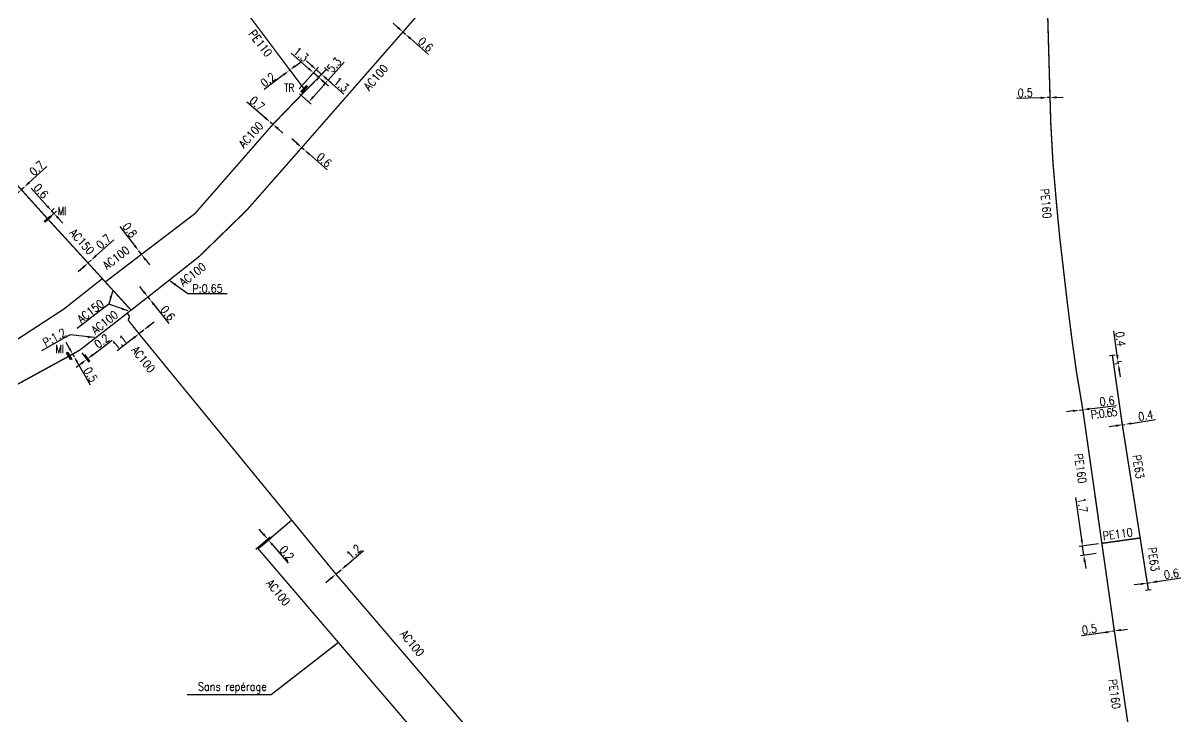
# Model space of a CAD drawing. Header units: millimetres. Extents: x 107995 to 109002, y 120994 to 122000.
# Drawn here: x 108747 to 108957.4, y 121186.2 to 121312.1 of the extents above; entities that cross this region are included whole.
import ezdxf
from ezdxf.enums import TextEntityAlignment as Align

# ---------------------------------------------------------------- set-up
doc = ezdxf.new("R2010")
doc.units = ezdxf.units.MM
doc.header["$PDMODE"] = 34
doc.linetypes.add('L_25_AP', pattern=[2000, 1000, 1000])
doc.linetypes.add('L_25_PE', pattern=[2000, 1000, 1000])
doc.layers.get('0').update_dxf_attribs({"linetype": 'CONTINUOUS'})
doc.layers.get('DEFPOINTS').update_dxf_attribs({"linetype": 'CONTINUOUS'})
doc.layers.add('L_150', color=1, linetype='CONTINUOUS')
doc.layers.add('L_340', color=7, linetype='CONTINUOUS')
doc.styles.add('G_ROMANS', font='ROMANS.SHX', dxfattribs={"width": 0.75})
doc.styles.get("Standard").update_dxf_attribs({"font": 'romans.shx', "width": 0.85})
doc.dimstyles.get("Standard").update_dxf_attribs({"dimtxt": 1.5, "dimasz": 1.2, "dimexe": 0.625, "dimexo": 0.625, "dimgap": 0.25, "dimtad": 1, "dimdec": 1, "dimzin": 0, "dimdsep": 46, "dimtxsty": 'Standard', "dimcen": -0.5, "dimadec": 0, "dimazin": 0, "dimtfac": 1, "dimtdec": 1, "dimtmove": 0, "dimatfit": 3, "dimfxl": 0, "dimtolj": 1, "dimtzin": 0, "dimarcsym": 0})

# ---------------------------------------------------------------- blocks, each defined once
blk = doc.blocks.new('*D559')
at = {"layer": 'DEFPOINTS', "color": 0, "linetype": 'Continuous', "transparency": 16777216}
for p in [(108756.03, 121252.06), (108756.28, 121251.62), (108756.28, 121251.62)]:
    blk.add_point(p, dxfattribs=at)
at = {"layer": 'L_150', "color": 0, "linetype": 'Continuous', "lineweight": -2, "transparency": 16777216}
for p, q in [((108755.44, 121253.1), (108754.85, 121254.15)), ((108756.03, 121252.06), (108756.28, 121251.62)), ((108756.87, 121250.58), (108759.2, 121246.46))]:
    blk.add_line(p, q, dxfattribs=at)
at = {"layer": 'L_150', "color": 0, "linetype": 'Continuous', "transparency": 16777216}
for points in [[(108755.61, 121253.2), (108755.27, 121253), (108756.03, 121252.06)], [(108757.04, 121250.68), (108756.69, 121250.48), (108756.28, 121251.62)]]:
    blk.add_solid(points, dxfattribs=at)
at = {"layer": 'L_150', "color": 0, "linetype": 'Continuous', "transparency": 16777216, "insert": (108759.29, 121248.33), "char_height": 1.5, "attachment_point": 5, "rotation": 299.5288}
blk.add_mtext('\\A1;0.5', dxfattribs=at)
blk = doc.blocks.new('*D560')
at = {"layer": 'DEFPOINTS', "color": 0, "linetype": 'Continuous', "transparency": 16777216}
for p in [(108757.31, 121252.78), (108757.79, 121252.48), (108758.75, 121251.22)]:
    blk.add_point(p, dxfattribs=at)
at = {"layer": 'L_150', "color": 0, "linetype": 'Continuous', "lineweight": -2, "transparency": 16777216}
for p, q in [((108759.71, 121251.95), (108763.18, 121254.6)), ((108757.69, 121252.29), (108758.97, 121250.6)), ((108758.17, 121251.98), (108759.13, 121250.72)), ((108757.64, 121250.37), (108756.68, 121249.65)), ((108758.59, 121251.1), (108758.75, 121251.22))]:
    blk.add_line(p, q, dxfattribs=at)
at = {"layer": 'L_150', "color": 0, "linetype": 'Continuous', "transparency": 16777216}
for points in [[(108759.58, 121252.11), (108759.83, 121251.79), (108758.75, 121251.22)], [(108757.51, 121250.53), (108757.76, 121250.22), (108758.59, 121251.1)]]:
    blk.add_solid(points, dxfattribs=at)
at = {"layer": 'L_150', "color": 0, "linetype": 'Continuous', "transparency": 16777216, "insert": (108761.32, 121254.43), "char_height": 1.5, "attachment_point": 5, "rotation": 37.2618}
blk.add_mtext('\\A1;0.2', dxfattribs=at)
blk = doc.blocks.new('*D562')
at = {"layer": 'DEFPOINTS', "color": 0, "linetype": 'Continuous', "transparency": 16777216}
for p in [(108758.82, 121268.61), (108759.36, 121269.09), (108759.36, 121269.09)]:
    blk.add_point(p, dxfattribs=at)
at = {"layer": 'L_150', "color": 0, "linetype": 'Continuous', "lineweight": -2, "transparency": 16777216}
for p, q in [((108760.25, 121269.89), (108763.5, 121272.81)), ((108758.82, 121268.61), (108759.36, 121269.09)), ((108757.93, 121267.81), (108757.03, 121267.01))]:
    blk.add_line(p, q, dxfattribs=at)
at = {"layer": 'L_150', "color": 0, "linetype": 'Continuous', "transparency": 16777216}
for points in [[(108757.79, 121267.96), (108758.06, 121267.66), (108758.82, 121268.61)], [(108760.11, 121270.04), (108760.38, 121269.74), (108759.36, 121269.09)]]:
    blk.add_solid(points, dxfattribs=at)
at = {"layer": 'L_150', "color": 0, "linetype": 'Continuous', "transparency": 16777216, "insert": (108761.65, 121272.5), "char_height": 1.5, "attachment_point": 5, "rotation": 41.9188}
blk.add_mtext('\\A1;0.7', dxfattribs=at)
blk = doc.blocks.new('*D565')
at = {"layer": 'DEFPOINTS', "color": 0, "linetype": 'Continuous', "transparency": 16777216}
for p in [(108768.04, 121270.8), (108768.04, 121270.8), (108768.52, 121270.16)]:
    blk.add_point(p, dxfattribs=at)
at = {"layer": 'L_150', "color": 0, "linetype": 'Continuous', "lineweight": -2, "transparency": 16777216}
for p, q in [((108767.31, 121271.75), (108764.66, 121275.23)), ((108768.52, 121270.16), (108768.04, 121270.8)), ((108769.25, 121269.21), (108769.98, 121268.25))]:
    blk.add_line(p, q, dxfattribs=at)
at = {"layer": 'L_150', "color": 0, "linetype": 'Continuous', "transparency": 16777216}
for points in [[(108767.47, 121271.87), (108767.15, 121271.63), (108768.04, 121270.8)], [(108769.41, 121269.33), (108769.09, 121269.08), (108768.52, 121270.16)]]:
    blk.add_solid(points, dxfattribs=at)
at = {"layer": 'L_150', "color": 0, "linetype": 'Continuous', "transparency": 16777216, "insert": (108766.42, 121274.57), "char_height": 1.5, "attachment_point": 5, "rotation": 307.2941}
blk.add_mtext('\\A1;0.8', dxfattribs=at)
blk = doc.blocks.new('*D566')
at = {"layer": 'DEFPOINTS', "color": 0, "linetype": 'Continuous', "transparency": 16777216}
for p in [(108791.91, 121294.19), (108791.91, 121294.19), (108792.41, 121293.77)]:
    blk.add_point(p, dxfattribs=at)
at = {"layer": 'L_150', "color": 0, "linetype": 'Continuous', "lineweight": -2, "transparency": 16777216}
for p, q in [((108791, 121294.97), (108787.69, 121297.82)), ((108792.41, 121293.77), (108791.91, 121294.19)), ((108793.32, 121292.99), (108794.23, 121292.2))]:
    blk.add_line(p, q, dxfattribs=at)
at = {"layer": 'L_150', "color": 0, "linetype": 'Continuous', "transparency": 16777216}
for points in [[(108791.13, 121295.13), (108790.87, 121294.82), (108791.91, 121294.19)], [(108793.45, 121293.14), (108793.19, 121292.83), (108792.41, 121293.77)]]:
    blk.add_solid(points, dxfattribs=at)
at = {"layer": 'L_150', "color": 0, "linetype": 'Continuous', "transparency": 16777216, "insert": (108789.54, 121297.55), "char_height": 1.5, "attachment_point": 5, "rotation": 319.3303}
blk.add_mtext('\\A1;0.7', dxfattribs=at)
blk = doc.blocks.new('L_340_19')
at = {"linetype": 'Continuous'}
blk.add_hatch(color=0, dxfattribs=at).paths.add_polyline_path([(0.125, 0.75), (-0.125, 0.75), (-0.125, -0.75), (0.125, -0.75)])
at = {"color": 0, "linetype": 'Continuous'}
blk.add_lwpolyline([(-0.125, 0.75), (0.125, 0.75), (0.125, -0.75), (-0.125, -0.75)], close=True, dxfattribs=at)
at = {"color": 0, "linetype": 'Continuous', "width": 0.75}
for tag, height, flags, p in [('TR', 1.5, 8, (0, 3)), ('DEF_LEG', 1.2, 3, (0, -5)), ('DEF_COUP', 1.2, 3, (0, -7.5)), ('DEF_TYPE', 1.2, 3, (0, -10))]:
    blk.add_attdef(tag, text='', height=height, dxfattribs=dict(at, flags=flags)).set_placement(p, align=Align.MIDDLE)
blk = doc.blocks.new('*D567')
at = {"layer": 'DEFPOINTS', "color": 0, "linetype": 'Continuous', "transparency": 16777216}
for p in [(108800.75, 121302.28), (108801.26, 121302.85), (108796.77, 121299.75)]:
    blk.add_point(p, dxfattribs=at)
at = {"layer": 'L_340', "color": 0, "linetype": 'Continuous', "lineweight": -2, "transparency": 16777216}
for p, q in [((108798.88, 121303.94), (108795.74, 121306.72)), ((108797.18, 121300.22), (108800.19, 121303.61)), ((108800.75, 121302.28), (108799.77, 121303.14)), ((108800.84, 121302.38), (108800.33, 121301.81)), ((108801.64, 121301.48), (108802.54, 121300.68))]:
    blk.add_line(p, q, dxfattribs=at)
at = {"layer": 'L_340', "color": 0, "linetype": 'Continuous', "transparency": 16777216}
for points in [[(108799.01, 121304.08), (108798.74, 121303.79), (108799.77, 121303.14)], [(108801.78, 121301.63), (108801.51, 121301.33), (108800.75, 121302.28)]]:
    blk.add_solid(points, dxfattribs=at)
at = {"layer": 'L_340', "color": 0, "linetype": 'Continuous', "transparency": 16777216, "insert": (108797.52, 121306.47), "char_height": 1.5, "attachment_point": 5, "rotation": 318.4218}
blk.add_mtext('\\A1;1.3', dxfattribs=at)
blk = doc.blocks.new('L_340_07')
at = {"color": 0, "linetype": 'Continuous', "const_width": 0.25, "flags": 128}
blk.add_lwpolyline([(0, 0), (1.25, 0)], dxfattribs=at)
at = {"color": 0, "linetype": 'Continuous', "flags": 128}
blk.add_lwpolyline([(1.25, -0.5), (1.25, 0.5)], dxfattribs=at)
at = {"color": 0, "linetype": 'Continuous', "style": 'G_ROMANS', "width": 0.75, "flags": 3}
for tag, p in [('DEF_LEG', (0.72, -3.47)), ('DEF_COUP', (0.72, -5.97)), ('DEF_TYPE', (0.72, -8.47))]:
    blk.add_attdef(tag, text='', height=1.2, dxfattribs=at).set_placement(p, align=Align.MIDDLE)
blk = doc.blocks.new('*D568')
at = {"layer": 'DEFPOINTS', "color": 0, "linetype": 'Continuous', "transparency": 16777216}
for p in [(108797.66, 121289.55), (108798.08, 121289.18), (108798.08, 121289.18)]:
    blk.add_point(p, dxfattribs=at)
at = {"layer": 'L_150', "color": 0, "linetype": 'Continuous', "lineweight": -2, "transparency": 16777216}
for p, q in [((108796.76, 121290.34), (108795.86, 121291.13)), ((108797.66, 121289.55), (108798.08, 121289.18)), ((108798.98, 121288.39), (108802.26, 121285.5))]:
    blk.add_line(p, q, dxfattribs=at)
at = {"layer": 'L_150', "color": 0, "linetype": 'Continuous', "transparency": 16777216}
for points in [[(108796.89, 121290.49), (108796.63, 121290.19), (108797.66, 121289.55)], [(108799.11, 121288.54), (108798.85, 121288.24), (108798.08, 121289.18)]]:
    blk.add_solid(points, dxfattribs=at)
at = {"layer": 'L_150', "color": 0, "linetype": 'Continuous', "transparency": 16777216, "insert": (108801.73, 121287.3), "char_height": 1.5, "attachment_point": 5, "rotation": 318.6814}
blk.add_mtext('\\A1;0.6', dxfattribs=at)
blk = doc.blocks.new('*D572')
at = {"layer": 'DEFPOINTS', "color": 0, "linetype": 'Continuous', "transparency": 16777216}
for p in [(108816.04, 121310.55), (108816.49, 121310.15), (108816.49, 121310.15)]:
    blk.add_point(p, dxfattribs=at)
at = {"layer": 'L_150', "color": 0, "linetype": 'Continuous', "lineweight": -2, "transparency": 16777216}
for p, q in [((108815.14, 121311.34), (108814.24, 121312.13)), ((108816.04, 121310.55), (108816.49, 121310.15)), ((108817.4, 121309.36), (108820.69, 121306.48))]:
    blk.add_line(p, q, dxfattribs=at)
at = {"layer": 'L_150', "color": 0, "linetype": 'Continuous', "transparency": 16777216}
for points in [[(108815.27, 121311.49), (108815.01, 121311.19), (108816.04, 121310.55)], [(108817.53, 121309.51), (108817.26, 121309.21), (108816.49, 121310.15)]]:
    blk.add_solid(points, dxfattribs=at)
at = {"layer": 'L_150', "color": 0, "linetype": 'Continuous', "transparency": 16777216, "insert": (108820.15, 121308.28), "char_height": 1.5, "attachment_point": 5, "rotation": 318.7945}
blk.add_mtext('\\A1;0.6', dxfattribs=at)
blk = doc.blocks.new('*D538')
at = {"layer": 'DEFPOINTS', "color": 0, "linetype": 'Continuous', "transparency": 16777216}
for p in [(108769.71, 121262.43), (108770.05, 121262), (108770.05, 121262)]:
    blk.add_point(p, dxfattribs=at)
at = {"layer": 'L_150', "color": 0, "linetype": 'Continuous', "lineweight": -2, "transparency": 16777216}
for p, q in [((108768.96, 121263.37), (108768.22, 121264.32)), ((108769.71, 121262.43), (108770.05, 121262)), ((108770.79, 121261.06), (108773.5, 121257.63))]:
    blk.add_line(p, q, dxfattribs=at)
at = {"layer": 'L_150', "color": 0, "linetype": 'Continuous', "transparency": 16777216}
for points in [[(108769.12, 121263.5), (108768.81, 121263.25), (108769.71, 121262.43)], [(108770.95, 121261.18), (108770.63, 121260.93), (108770.05, 121262)]]:
    blk.add_solid(points, dxfattribs=at)
at = {"layer": 'L_150', "color": 0, "linetype": 'Continuous', "transparency": 16777216, "insert": (108773.3, 121259.49), "char_height": 1.5, "attachment_point": 5, "rotation": 308.2748}
blk.add_mtext('\\A1;0.6', dxfattribs=at)
blk = doc.blocks.new('*D542')
at = {"layer": 'DEFPOINTS', "color": 0, "linetype": 'Continuous', "transparency": 16777216}
for p in [(108768.08, 121255.75), (108768.94, 121256.43), (108768.94, 121256.43)]:
    blk.add_point(p, dxfattribs=at)
at = {"layer": 'L_150', "color": 0, "linetype": 'Continuous', "lineweight": -2, "transparency": 16777216}
for p, q in [((108769.89, 121257.17), (108770.83, 121257.91)), ((108768.94, 121256.43), (108768.08, 121255.75)), ((108767.13, 121255.01), (108764.12, 121252.65))]:
    blk.add_line(p, q, dxfattribs=at)
at = {"layer": 'L_150', "color": 0, "linetype": 'Continuous', "transparency": 16777216}
for points in [[(108767.01, 121255.17), (108767.26, 121254.85), (108768.08, 121255.75)], [(108769.76, 121257.33), (108770.01, 121257.01), (108768.94, 121256.43)]]:
    blk.add_solid(points, dxfattribs=at)
at = {"layer": 'L_150', "color": 0, "linetype": 'Continuous', "transparency": 16777216, "insert": (108764.54, 121254.24), "char_height": 1.5, "attachment_point": 5, "rotation": 38.1203}
blk.add_mtext('\\A1;1.1', dxfattribs=at)
blk = doc.blocks.new('L_340_16')
at = {"linetype": 'Continuous'}
blk.add_hatch(color=0, dxfattribs=at).paths.add_polyline_path([(0.125, 0.75), (-0.125, 0.75), (-0.125, -0.75), (0.125, -0.75)])
at = {"color": 0, "linetype": 'Continuous'}
blk.add_lwpolyline([(-0.125, 0.75), (0.125, 0.75), (0.125, -0.75), (-0.125, -0.75)], close=True, dxfattribs=at)
at = {"color": 0, "linetype": 'Continuous', "width": 0.75}
for tag, height, flags, p in [('MI', 1.5, 8, (0, 3)), ('DEF_LEG', 1.2, 3, (0, -5)), ('DEF_COUP', 1.2, 3, (0, -7.5)), ('DEF_TYPE', 1.2, 3, (0, -10))]:
    blk.add_attdef(tag, text='', height=height, dxfattribs=dict(at, flags=flags)).set_placement(p, align=Align.MIDDLE)
blk = doc.blocks.new('*D585')
at = {"layer": 'DEFPOINTS', "color": 0, "linetype": 'Continuous', "transparency": 16777216}
for p in [(108803.87, 121212.11), (108804.79, 121212.89), (108804.79, 121212.89)]:
    blk.add_point(p, dxfattribs=at)
at = {"layer": 'L_150', "color": 0, "linetype": 'Continuous', "lineweight": -2, "transparency": 16777216}
for p, q in [((108805.7, 121213.67), (108808.89, 121216.39)), ((108802.96, 121211.33), (108802.05, 121210.55)), ((108803.87, 121212.11), (108804.79, 121212.89))]:
    blk.add_line(p, q, dxfattribs=at)
at = {"layer": 'L_150', "color": 0, "linetype": 'Continuous', "transparency": 16777216}
for points in [[(108805.57, 121213.82), (108805.83, 121213.52), (108804.79, 121212.89)], [(108802.83, 121211.48), (108803.09, 121211.18), (108803.87, 121212.11)]]:
    blk.add_solid(points, dxfattribs=at)
at = {"layer": 'L_150', "color": 0, "linetype": 'Continuous', "transparency": 16777216, "insert": (108807.1, 121216.18), "char_height": 1.5, "attachment_point": 5, "rotation": 40.4549}
blk.add_mtext('\\A1;1.2', dxfattribs=at)
blk = doc.blocks.new('*D586')
at = {"layer": 'DEFPOINTS', "color": 0, "linetype": 'Continuous', "transparency": 16777216}
for p in [(108791.47, 121218.47), (108788.84, 121216.23), (108789.73, 121216.73)]:
    blk.add_point(p, dxfattribs=at)
at = {"layer": 'L_150', "color": 0, "linetype": 'Continuous', "lineweight": -2, "transparency": 16777216}
for p, q in [((108790.69, 121219.38), (108789.91, 121220.29)), ((108789.32, 121216.64), (108791.94, 121218.87)), ((108790.21, 121217.13), (108792.07, 121218.72)), ((108791.47, 121218.47), (108791.6, 121218.32)), ((108792.38, 121217.4), (108795.21, 121214.08))]:
    blk.add_line(p, q, dxfattribs=at)
at = {"layer": 'L_150', "color": 0, "linetype": 'Continuous', "transparency": 16777216}
for points in [[(108790.84, 121219.51), (108790.54, 121219.25), (108791.47, 121218.47)], [(108792.53, 121217.53), (108792.22, 121217.27), (108791.6, 121218.32)]]:
    blk.add_solid(points, dxfattribs=at)
at = {"layer": 'L_150', "color": 0, "linetype": 'Continuous', "transparency": 16777216, "insert": (108794.94, 121215.93), "char_height": 1.5, "attachment_point": 5, "rotation": 310.4581}
blk.add_mtext('\\A1;0.2', dxfattribs=at)
blk = doc.blocks.new('*D598')
at = {"layer": 'DEFPOINTS', "color": 0, "linetype": 'Continuous', "transparency": 16777216}
for p in [(108933.12, 121298.62), (108933.12, 121298.62), (108933.62, 121298.64)]:
    blk.add_point(p, dxfattribs=at)
at = {"layer": 'L_150', "color": 0, "linetype": 'Continuous', "lineweight": -2, "transparency": 16777216}
for p, q in [((108931.92, 121298.59), (108927.55, 121298.46)), ((108933.62, 121298.64), (108933.12, 121298.62)), ((108934.82, 121298.67), (108936.02, 121298.71))]:
    blk.add_line(p, q, dxfattribs=at)
at = {"layer": 'L_150', "color": 0, "linetype": 'Continuous', "transparency": 16777216}
for points in [[(108931.92, 121298.79), (108931.93, 121298.39), (108933.12, 121298.62)], [(108934.81, 121298.87), (108934.83, 121298.47), (108933.62, 121298.64)]]:
    blk.add_solid(points, dxfattribs=at)
at = {"layer": 'L_150', "color": 0, "linetype": 'Continuous', "transparency": 16777216, "insert": (108929.11, 121299.5), "char_height": 1.5, "attachment_point": 5, "rotation": 1.7002}
blk.add_mtext('\\A1;0.5', dxfattribs=at)
blk = doc.blocks.new('*D599')
at = {"layer": 'DEFPOINTS', "color": 0, "linetype": 'Continuous', "transparency": 16777216}
for p in [(108938.98, 121241.9), (108938.98, 121241.9), (108939.58, 121241.97)]:
    blk.add_point(p, dxfattribs=at)
at = {"layer": 'L_150', "color": 0, "linetype": 'Continuous', "lineweight": -2, "transparency": 16777216}
for p, q in [((108937.79, 121241.75), (108936.6, 121241.6)), ((108938.98, 121241.9), (108939.58, 121241.97)), ((108940.77, 121242.12), (108945.68, 121242.75))]:
    blk.add_line(p, q, dxfattribs=at)
at = {"layer": 'L_150', "color": 0, "linetype": 'Continuous', "transparency": 16777216}
for points in [[(108937.76, 121241.95), (108937.82, 121241.55), (108938.98, 121241.9)], [(108940.74, 121242.32), (108940.79, 121241.93), (108939.58, 121241.97)]]:
    blk.add_solid(points, dxfattribs=at)
at = {"layer": 'L_150', "color": 0, "linetype": 'Continuous', "transparency": 16777216, "insert": (108943.98, 121243.54), "char_height": 1.5, "attachment_point": 5, "rotation": 7.2199}
blk.add_mtext('\\A1;0.6', dxfattribs=at)
blk = doc.blocks.new('*D600')
at = {"layer": 'DEFPOINTS', "color": 0, "linetype": 'Continuous', "transparency": 16777216}
for p in [(108943.04, 121217.71), (108939.77, 121215.53), (108942.65, 121215.94)]:
    blk.add_point(p, dxfattribs=at)
at = {"layer": 'L_150', "color": 0, "linetype": 'Continuous', "lineweight": -2, "transparency": 16777216}
for p, q in [((108939.37, 121218.41), (108938.31, 121226)), ((108942.42, 121217.62), (108938.92, 121217.13)), ((108942.03, 121215.85), (108939.15, 121215.45)), ((108939.77, 121215.53), (108939.54, 121217.22)), ((108939.94, 121214.35), (108940.1, 121213.16))]:
    blk.add_line(p, q, dxfattribs=at)
at = {"layer": 'L_150', "color": 0, "linetype": 'Continuous', "transparency": 16777216}
for points in [[(108939.57, 121218.43), (108939.17, 121218.38), (108939.54, 121217.22)], [(108940.14, 121214.37), (108939.74, 121214.32), (108939.77, 121215.53)]]:
    blk.add_solid(points, dxfattribs=at)
at = {"layer": 'L_150', "color": 0, "linetype": 'Continuous', "transparency": 16777216, "insert": (108939.51, 121224.66), "char_height": 1.5, "attachment_point": 5, "rotation": 277.942}
blk.add_mtext('\\A1;1.7', dxfattribs=at)
blk = doc.blocks.new('*D601')
at = {"layer": 'DEFPOINTS', "color": 0, "linetype": 'Continuous', "transparency": 16777216}
for p in [(108951.29, 121210.5), (108951.88, 121210.59), (108951.88, 121210.59)]:
    blk.add_point(p, dxfattribs=at)
at = {"layer": 'L_340', "color": 0, "linetype": 'Continuous', "lineweight": -2, "transparency": 16777216}
for p, q in [((108953.07, 121210.77), (108957.39, 121211.42)), ((108950.1, 121210.32), (108948.91, 121210.15)), ((108951.29, 121210.5), (108951.88, 121210.59))]:
    blk.add_line(p, q, dxfattribs=at)
at = {"layer": 'L_340', "color": 0, "linetype": 'Continuous', "transparency": 16777216}
for points in [[(108950.07, 121210.52), (108950.13, 121210.13), (108951.29, 121210.5)], [(108953.04, 121210.97), (108953.1, 121210.57), (108951.88, 121210.59)]]:
    blk.add_solid(points, dxfattribs=at)
at = {"layer": 'L_340', "color": 0, "linetype": 'Continuous', "transparency": 16777216, "insert": (108955.67, 121212.17), "char_height": 1.5, "attachment_point": 5, "rotation": 8.5145}
blk.add_mtext('\\A1;0.6', dxfattribs=at)
blk = doc.blocks.new('*D602')
at = {"layer": 'DEFPOINTS', "color": 0, "linetype": 'Continuous', "transparency": 16777216}
for p in [(108946.76, 121239.22), (108947.2, 121239.29), (108947.2, 121239.29)]:
    blk.add_point(p, dxfattribs=at)
at = {"layer": 'L_150', "color": 0, "linetype": 'Continuous', "lineweight": -2, "transparency": 16777216}
for p, q in [((108945.57, 121239.03), (108944.39, 121238.84)), ((108946.76, 121239.22), (108947.2, 121239.29)), ((108948.39, 121239.47), (108952.77, 121240.16))]:
    blk.add_line(p, q, dxfattribs=at)
at = {"layer": 'L_150', "color": 0, "linetype": 'Continuous', "transparency": 16777216}
for points in [[(108945.54, 121239.23), (108945.6, 121238.83), (108946.76, 121239.22)], [(108948.36, 121239.67), (108948.42, 121239.28), (108947.2, 121239.29)]]:
    blk.add_solid(points, dxfattribs=at)
at = {"layer": 'L_150', "color": 0, "linetype": 'Continuous', "transparency": 16777216, "insert": (108951.01, 121240.9), "char_height": 1.5, "attachment_point": 5, "rotation": 8.9409}
blk.add_mtext('\\A1;0.4', dxfattribs=at)
blk = doc.blocks.new('*D603')
at = {"layer": 'DEFPOINTS', "color": 0, "linetype": 'Continuous', "transparency": 16777216}
for p in [(108945.13, 121250.57), (108946.04, 121250.29), (108946.47, 121250.35)]:
    blk.add_point(p, dxfattribs=at)
at = {"layer": 'L_340', "color": 0, "linetype": 'Continuous', "lineweight": -2, "transparency": 16777216}
for p, q in [((108945.82, 121251.88), (108945.23, 121256.27)), ((108945.85, 121250.27), (108945.42, 121250.21)), ((108945.75, 121250.66), (108946.6, 121250.77)), ((108946.04, 121250.29), (108945.98, 121250.69)), ((108946.2, 121249.1), (108946.36, 121247.91))]:
    blk.add_line(p, q, dxfattribs=at)
at = {"layer": 'L_340', "color": 0, "linetype": 'Continuous', "transparency": 16777216}
for points in [[(108946.02, 121251.9), (108945.63, 121251.85), (108945.98, 121250.69)], [(108946.4, 121249.13), (108946, 121249.07), (108946.04, 121250.29)]]:
    blk.add_solid(points, dxfattribs=at)
at = {"layer": 'L_340', "color": 0, "linetype": 'Continuous', "transparency": 16777216, "insert": (108946.44, 121254.8), "char_height": 1.5, "attachment_point": 5, "rotation": 277.7005}
blk.add_mtext('\\A1;0.4', dxfattribs=at)
blk = doc.blocks.new('*D604')
at = {"layer": 'DEFPOINTS', "color": 0, "linetype": 'Continuous', "transparency": 16777216}
for p in [(108944.87, 121201.72), (108944.87, 121201.72), (108945.31, 121201.79)]:
    blk.add_point(p, dxfattribs=at)
at = {"layer": 'L_150', "color": 0, "linetype": 'Continuous', "lineweight": -2, "transparency": 16777216}
for p, q in [((108943.68, 121201.54), (108939.36, 121200.89)), ((108945.31, 121201.79), (108944.87, 121201.72)), ((108946.5, 121201.96), (108947.69, 121202.14))]:
    blk.add_line(p, q, dxfattribs=at)
at = {"layer": 'L_150', "color": 0, "linetype": 'Continuous', "transparency": 16777216}
for points in [[(108943.65, 121201.74), (108943.71, 121201.34), (108944.87, 121201.72)], [(108946.47, 121202.16), (108946.53, 121201.77), (108945.31, 121201.79)]]:
    blk.add_solid(points, dxfattribs=at)
at = {"layer": 'L_150', "color": 0, "linetype": 'Continuous', "transparency": 16777216, "insert": (108940.78, 121202.12), "char_height": 1.5, "attachment_point": 5, "rotation": 8.5264}
blk.add_mtext('\\A1;0.5', dxfattribs=at)
blk = doc.blocks.new('*D629')
at = {"layer": 'DEFPOINTS', "color": 0, "linetype": 'Continuous', "transparency": 16777216}
for p in [(108795.29, 121303.49), (108795.49, 121303.64), (108795.49, 121303.64)]:
    blk.add_point(p, dxfattribs=at)
at = {"layer": 'L_150', "color": 0, "linetype": 'Continuous', "lineweight": -2, "transparency": 16777216}
for p, q in [((108796.45, 121304.36), (108797.4, 121305.09)), ((108794.33, 121302.76), (108790.85, 121300.12)), ((108795.49, 121303.64), (108795.29, 121303.49))]:
    blk.add_line(p, q, dxfattribs=at)
at = {"layer": 'L_150', "color": 0, "linetype": 'Continuous', "transparency": 16777216}
for points in [[(108796.32, 121304.52), (108796.57, 121304.2), (108795.49, 121303.64)], [(108794.21, 121302.92), (108794.46, 121302.6), (108795.29, 121303.49)]]:
    blk.add_solid(points, dxfattribs=at)
at = {"layer": 'L_150', "color": 0, "linetype": 'Continuous', "transparency": 16777216, "insert": (108791.51, 121301.87), "char_height": 1.5, "attachment_point": 5, "rotation": 37.1822}
blk.add_mtext('\\A1;0.2', dxfattribs=at)
blk = doc.blocks.new('*D651')
at = {"layer": 'DEFPOINTS', "color": 0, "linetype": 'Continuous', "transparency": 16777216}
for p in [(108751.51, 121276.59), (108751.64, 121277.52), (108752.22, 121278.05)]:
    blk.add_point(p, dxfattribs=at)
at = {"layer": 'L_340', "color": 0, "linetype": 'Continuous', "lineweight": -2, "transparency": 16777216}
for p, q in [((108751.42, 121278.93), (108748.47, 121282.17)), ((108751.98, 121277.01), (108753.09, 121278.02)), ((108752.1, 121277.94), (108752.68, 121278.47)), ((108752.63, 121277.6), (108752.22, 121278.05)), ((108753.43, 121276.71), (108754.24, 121275.83))]:
    blk.add_line(p, q, dxfattribs=at)
at = {"layer": 'L_340', "color": 0, "linetype": 'Continuous', "transparency": 16777216}
for points in [[(108751.56, 121279.07), (108751.27, 121278.8), (108752.22, 121278.05)], [(108753.58, 121276.85), (108753.28, 121276.58), (108752.63, 121277.6)]]:
    blk.add_solid(points, dxfattribs=at)
at = {"layer": 'L_340', "color": 0, "linetype": 'Continuous', "transparency": 16777216, "insert": (108750.28, 121281.67), "char_height": 1.5, "attachment_point": 5, "rotation": 312.2658}
blk.add_mtext('\\A1;0.6', dxfattribs=at)
blk = doc.blocks.new('*D677')
at = {"layer": 'DEFPOINTS', "color": 0, "linetype": 'Continuous', "transparency": 16777216}
for p in [(108746.69, 121281.92), (108747.21, 121282.39), (108747.21, 121282.39)]:
    blk.add_point(p, dxfattribs=at)
at = {"layer": 'L_150', "color": 0, "linetype": 'Continuous', "lineweight": -2, "transparency": 16777216}
for p, q in [((108748.11, 121283.19), (108751.36, 121286.11)), ((108745.8, 121281.12), (108744.91, 121280.32)), ((108746.69, 121281.92), (108747.21, 121282.39))]:
    blk.add_line(p, q, dxfattribs=at)
at = {"layer": 'L_150', "color": 0, "linetype": 'Continuous', "transparency": 16777216}
for points in [[(108747.97, 121283.34), (108748.24, 121283.04), (108747.21, 121282.39)], [(108745.67, 121281.27), (108745.93, 121280.97), (108746.69, 121281.92)]]:
    blk.add_solid(points, dxfattribs=at)
at = {"layer": 'L_150', "color": 0, "linetype": 'Continuous', "transparency": 16777216, "insert": (108749.52, 121285.79), "char_height": 1.5, "attachment_point": 5, "rotation": 41.8621}
blk.add_mtext('\\A1;0.7', dxfattribs=at)
blk = doc.blocks.new('*D928')
at = {"layer": 'DEFPOINTS', "color": 0, "linetype": 'Continuous', "transparency": 16777216}
for p in [(108801.26, 121302.85), (108796.77, 121299.75), (108798.92, 121297.84)]:
    blk.add_point(p, dxfattribs=at)
at = {"layer": 'L_340', "color": 0, "linetype": 'Continuous', "lineweight": -2, "transparency": 16777216}
for p, q in [((108802.44, 121301.8), (108805.34, 121305.07)), ((108801.72, 121302.44), (108802.91, 121301.39)), ((108799.72, 121298.73), (108801.64, 121300.9)), ((108797.23, 121299.33), (108799.39, 121297.42))]:
    blk.add_line(p, q, dxfattribs=at)
at = {"layer": 'L_340', "color": 0, "linetype": 'Continuous', "transparency": 16777216}
for points in [[(108801.49, 121301.04), (108801.79, 121300.77), (108802.44, 121301.8)], [(108799.57, 121298.87), (108799.87, 121298.6), (108798.92, 121297.84)]]:
    blk.add_solid(points, dxfattribs=at)
at = {"layer": 'L_340', "color": 0, "linetype": 'Continuous', "transparency": 16777216, "insert": (108803.54, 121304.55), "char_height": 1.5, "attachment_point": 5, "rotation": 48.4218}
blk.add_mtext('\\A1;5.3', dxfattribs=at)
blk = doc.blocks.new('*D929')
at = {"layer": 'DEFPOINTS', "color": 0, "linetype": 'Continuous', "transparency": 16777216}
for p in [(108800.28, 121303.71), (108801.26, 121302.85), (108796.77, 121299.75)]:
    blk.add_point(p, dxfattribs=at)
at = {"layer": 'L_340', "color": 0, "linetype": 'Continuous', "lineweight": -2, "transparency": 16777216}
for p, q in [((108797.18, 121300.22), (108800.7, 121304.18)), ((108799.39, 121304.51), (108798.49, 121305.31)), ((108800.28, 121303.71), (108801.26, 121302.85)), ((108802.15, 121302.05), (108805.29, 121299.27))]:
    blk.add_line(p, q, dxfattribs=at)
at = {"layer": 'L_340', "color": 0, "linetype": 'Continuous', "transparency": 16777216}
for points in [[(108799.52, 121304.66), (108799.25, 121304.36), (108800.28, 121303.71)], [(108802.29, 121302.2), (108802.02, 121301.9), (108801.26, 121302.85)]]:
    blk.add_solid(points, dxfattribs=at)
at = {"layer": 'L_340', "color": 0, "linetype": 'Continuous', "transparency": 16777216, "insert": (108804.83, 121301.01), "char_height": 1.5, "attachment_point": 5, "rotation": 318.4218}
blk.add_mtext('\\A1;1.3', dxfattribs=at)

msp = doc.modelspace()

# ---------------------------------------------------------------- linework, layer by layer
at = {"layer": 'L_150', "linetype": 'L_25_PE', "const_width": 0.25, "flags": 128}
msp.add_lwpolyline([(108915.9, 121379.16), (108918.69, 121380.35, -0.417107), (108919.35, 121380.09), (108920.14, 121378.19), (108921.1, 121375.89), (108924.7, 121367.27), (108928.4, 121358.94), (108929.94, 121355.2), (108930.88, 121352.74), (108931.58, 121349.9), (108932.05, 121347.15), (108932.25, 121343.75), (108932.37, 121340.24), (108932.57, 121334.19), (108932.9, 121323.96), (108933.62, 121298.64), (108933.76, 121293.94), (108934.15, 121286.86), (108934.79, 121279.43), (108935.37, 121273.33), (108936.81, 121261), (108937.56, 121255.05), (108938.44, 121248.74), (108939.58, 121241.97), (108943.04, 121217.71), (108945.31, 121201.79), (108949.02, 121176.5), (108950.33, 121167.22), (108951.28, 121160.34), (108952.02, 121152.47), (108951.75, 121144.96), (108951.49, 121142.68), (108951.31, 121141.12), (108951.09, 121139.69), (108950.86, 121138.5), (108950.78, 121138.21), (108950.69, 121138.01), (108950.18, 121136.77), (108950.18, 121136.77), (108949.55, 121135.88), (108948.25, 121134.19), (108947.65, 121133.44), (108946.46, 121132.02), (108946.46, 121132.02), (108946.46, 121132.02), (108946.46, 121132.02), (108946.46, 121132.02), (108939.99, 121124.52), (108930.56, 121115.17)], format="xyb", dxfattribs=at)
at = {"layer": 'L_150', "linetype": 'L_25_AP', "const_width": 0.25, "flags": 128}
for points in [[(108914.79, 121378.68), (108900.89, 121372.72), (108890.47, 121367.12), (108870.23, 121356.26), (108868.48, 121355.32), (108849.98, 121345.44), (108838.76, 121336.63), (108837.01, 121334.61), (108817.55, 121312.28), (108816.04, 121310.55), (108814.54, 121308.84), (108797.66, 121289.55), (108787.66, 121278.19), (108779.01, 121269.78), (108769.71, 121262.43), (108766.64, 121260.04)], [(108801.26, 121302.85), (108798.51, 121300.07), (108792.41, 121293.77), (108778.25, 121277.57), (108768.52, 121270.16), (108761.96, 121265.16)], [(108751.51, 121276.59), (108754.71, 121273.1), (108758.82, 121268.61), (108761.42, 121265.76), (108761.96, 121265.16), (108766.64, 121260.04), (108765.94, 121259.5)], [(108735.25, 121247.89), (108735.73, 121248.14), (108738.75, 121250.07), (108738.75, 121250.07), (108741.87, 121252.07), (108754.43, 121260.24), (108761.42, 121265.76)], [(108644.27, 121196.61), (108645.32, 121197.38), (108648.63, 121200.12), (108650.14, 121201.2), (108664.44, 121209.2), (108684.89, 121220.36), (108690.7, 121224.42), (108694.11, 121226.83), (108696.63, 121228.36), (108706.01, 121233.31), (108709.84, 121226.82), (108713.43, 121228.79), (108756.03, 121252.06), (108757.31, 121252.78), (108765.06, 121258.8), (108765.94, 121259.5)], [(108795.83, 121221.92), (108789.73, 121216.73), (108826.36, 121173.97)]]:
    msp.add_lwpolyline(points, dxfattribs=at)
msp.add_lwpolyline([(108680.97, 121363.69), (108684.47, 121358.87, -0.229644), (108684.54, 121358.44), (108683.01, 121353.01, 0.257722), (108683.12, 121352.54), (108694.51, 121339.91), (108702.46, 121331.11), (108740.99, 121288.27), (108746.69, 121281.92), (108751.51, 121276.59)], format="xyb", dxfattribs=at)
at = {"layer": 'L_150', "linetype": 'L_25_PE', "const_width": 0.25, "flags": 128}
for points in [[(108798.33, 121299.89), (108795.49, 121303.64), (108783.22, 121319.98), (108773.43, 121333.02), (108759.48, 121351.47), (108758.16, 121353.19), (108764.12, 121357.61)], [(108951.29, 121210.5), (108950, 121218.68), (108946.76, 121239.22), (108945.13, 121250.57)], [(108943.04, 121217.71), (108950, 121218.68)]]:
    msp.add_lwpolyline(points, dxfattribs=at)
at = {"layer": 'L_150', "linetype": 'L_25_AP', "flags": 128}
msp.add_lwpolyline([(108930.56, 121115.17, 0.25, 0.25, 0), (108927.58, 121112.14, 0.25, 0.25, 0), (108923.76, 121108.46, 0.25, 0.25, 0), (108921.44, 121106.23, 0.25, 0.25, 0), (108911.72, 121103.23, 0.25, 0.25, 0), (108903.03, 121101.09, 0.25, 0.25, 0), (108902.19, 121100.88, 0.25, 0.25, 0), (108899.32, 121101.66, 0.25, 0.25, 0), (108899.32, 121101.66, 0.25, 0.25, 0), (108876.86, 121127.37, 0.25, 0.25, 0), (108870.59, 121134.16, 0.25, 0.25, 0), (108867.67, 121137.56, 0.25, 0.25, 0), (108853.79, 121153.79, 0.25, 0.25, 0), (108803.87, 121212.11, 0.25, 0.25, 0), (108795.83, 121221.92, 0.25, 0.25, 0), (108768.08, 121255.75, 0.25, 0.25, 0), (108766.14, 121258.21, 0.25, 0.25, 0), (108766.34, 121258.99, 0.25, 0.25, 0), (108765.94, 121259.5, 0, 0, 0)], format="xyseb", dxfattribs=at)

# ---------------------------------------------------------------- block references
at = {"layer": 'L_340'}
for p, rotation in [((108801.26, 121302.85), 45.94624340126747), ((108945.13, 121250.57), 98.17502462514842), ((108951.29, 121210.5), 278.9637882563414)]:
    msp.add_blockref('L_340_07', p, dxfattribs=dict(at, rotation=rotation))
ref = msp.add_blockref('L_340_19', (108798.09, 121300.21), dxfattribs=dict(at, rotation=315.9462434012675))
ref.add_attrib('TR', 'TR', dxfattribs={"layer": '0', "color": 0, "linetype": 'Continuous', "height": 1.5, "width": 0.75, "flags": 8}).set_placement((108795.38, 121300.4), align=Align.MIDDLE)
ref = msp.add_blockref('L_340_16', (108751.51, 121276.59), dxfattribs=dict(at, rotation=312.1201084879731))
ref.add_attrib('MI', 'MI', dxfattribs={"layer": '0', "color": 0, "linetype": 'Continuous', "height": 1.5, "width": 0.75, "flags": 8}).set_placement((108754.09, 121278.06), align=Align.MIDDLE)
ref = msp.add_blockref('L_340_16', (108755.41, 121251.72), dxfattribs=dict(at, rotation=28.99500622168686))
ref.add_attrib('MI', 'MI', dxfattribs={"layer": '0', "color": 0, "linetype": 'Continuous', "height": 1.5, "width": 0.75, "flags": 8}).set_placement((108753.69, 121253), align=Align.MIDDLE)

# ---------------------------------------------------------------- texts
at = {"layer": 'L_150', "linetype": 'Continuous', "width": 0.85}
for s, rotation, p in [('PE110', 307.1822, (108787.9, 121310.2)), ('AC100', 48.7701, (108809.9, 121299.77)), ('AC100', 48.0794, (108787.17, 121289.37)), ('PE160', 275.4131, (108931.87, 121282.05)), ('AC150', 311.9188, (108755.36, 121273.98)), ('AC100', 37.8547, (108762.25, 121267.3)), ('AC100', 37.8464, (108776.15, 121264.28)), ('AC100', 37.8547, (108760.16, 121255.57)), ('AC100', 308.1203, (108766.6, 121252.78)), ('PE160', 277.942, (108938.02, 121233.91)), ('PE63', 278.5713, (108948.61, 121233.67)), ('PE110', 7.942, (108943.32, 121218.27)), ('PE63', 278.5713, (108951.37, 121216.87)), ('AC100', 309.3392, (108791.09, 121210.39)), ('AC100', 309.3392, (108815.43, 121201.17)), ('PE160', 277.942, (108944.21, 121192.96))]:
    msp.add_text(s, height=1.5, rotation=rotation, dxfattribs=at).set_placement(p)
at = {"layer": 'L_150', "linetype": 'Continuous', "char_height": 1.5, "attachment_point": 9}
for s, insert in [('\\A1;P:0.65', (108783.28, 121263.22)), ('\\A1;Sans repérage', (108791.27, 121190.46))]:
    msp.add_mtext(s, dxfattribs=dict(at, insert=insert))
for s, insert, rotation in [('\\A1;AC150', (108761.87, 121260.89), 37.7658), ('\\A1;P:1.2', (108755.02, 121255.51), 29.1999), ('\\A1;{\\T0.85;P:0.65}', (108945.8, 121240.87), 7.2199)]:
    msp.add_mtext(s, dxfattribs=dict(at, insert=insert, rotation=rotation))

# ---------------------------------------------------------------- dimensions: what is measured, and where the dimension line sits
at = {"layer": 'L_150', "linetype": 'Continuous'}
for base, p1, p2, angle, picture, middle in [((108816.49, 121310.15), (108816.04, 121310.55), (108816.49, 121310.15), 138.7945, '*D572', (108819.49, 121307.53)), ((108795.4896, 121303.6368), (108795.2904, 121303.4857), (108795.4896, 121303.6368), 217.1822, '*D629', (108792.1149, 121301.0769)), ((108933.12, 121298.62), (108933.62, 121298.64), (108933.12, 121298.62), 1.7002, '*D598', (108929.14, 121298.5)), ((108791.9147, 121294.1923), (108792.4077, 121293.7687), (108791.9147, 121294.1923), 319.3303, '*D566', (108788.8916, 121296.7897)), ((108798.0769, 121289.1832), (108797.6639, 121289.5463), (108798.0769, 121289.1832), 138.6814, '*D568', (108801.0704, 121286.5516)), ((108747.21, 121282.39), (108746.69, 121281.92), (108747.21, 121282.39), 221.8621, '*D677', (108750.18, 121285.05)), ((108768.04, 121270.8), (108768.52, 121270.16), (108768.04, 121270.8), 307.2941, '*D565', (108765.62, 121273.97)), ((108759.36, 121269.09), (108758.82, 121268.61), (108759.36, 121269.09), 221.9188, '*D562', (108762.32, 121271.75)), ((108770.05, 121262), (108769.71, 121262.43), (108770.05, 121262), 128.2748, '*D538', (108772.52, 121258.87)), ((108768.94, 121256.43), (108768.08, 121255.75), (108768.94, 121256.43), 218.1203, '*D542', (108765.16, 121253.46)), ((108758.75, 121251.22), (108757.31, 121252.78), (108757.79, 121252.48), 37.2618, '*D560', (108761.92, 121253.64)), ((108756.28, 121251.62), (108756.03, 121252.06), (108756.28, 121251.62), 119.5288, '*D559', (108758.42, 121247.84)), ((108938.98, 121241.9), (108939.58, 121241.97), (108938.98, 121241.9), 7.2199, '*D599', (108944.11, 121242.55)), ((108947.2, 121239.29), (108946.76, 121239.22), (108947.2, 121239.29), 188.9409, '*D602', (108951.17, 121239.91)), ((108939.77, 121215.53), (108943.04, 121217.71), (108942.65, 121215.94), 97.942, '*D600', (108938.52, 121224.52)), ((108791.47, 121218.47), (108789.73, 121216.73), (108788.84, 121216.23), 310.4581, '*D586', (108794.18, 121215.28)), ((108804.79, 121212.89), (108803.87, 121212.11), (108804.79, 121212.89), 220.4549, '*D585', (108807.75, 121215.42)), ((108944.8699, 121201.719), (108945.315, 121201.7857), (108944.8699, 121201.719), 8.5264, '*D604', (108940.9283, 121201.128))]:
    dim = msp.add_linear_dim(base=base, p1=p1, p2=p2, angle=angle, dimstyle='Standard', dxfattribs=at)
    dim.commit()
    dim.dimension.update_dxf_attribs({"geometry": picture, "text_midpoint": middle, "dimtype": 160})
at = {"layer": 'L_340', "linetype": 'Continuous'}
for base, p1, p2, angle, picture, middle in [((108800.75, 121302.28), (108796.77, 121299.75), (108801.26, 121302.85), 138.4218, '*D567', (108796.86, 121305.72)), ((108798.92, 121297.84), (108801.26, 121302.85), (108796.77, 121299.75), 48.4218, '*D928', (108804.29, 121303.89)), ((108800.28, 121303.71), (108801.26, 121302.85), (108796.77, 121299.75), 318.4218, '*D929', (108804.17, 121300.27)), ((108752.22, 121278.05), (108751.51, 121276.59), (108751.64, 121277.52), 312.2658, '*D651', (108749.54, 121281)), ((108946.04, 121250.29), (108945.13, 121250.57), (108946.47, 121250.35), 97.7005, '*D603', (108945.45, 121254.67)), ((108951.88, 121210.59), (108951.29, 121210.5), (108951.88, 121210.59), 188.5145, '*D601', (108955.82, 121211.18))]:
    dim = msp.add_linear_dim(base=base, p1=p1, p2=p2, angle=angle, dimstyle='Standard', dxfattribs=at)
    dim.commit()
    dim.dimension.update_dxf_attribs({"geometry": picture, "text_midpoint": middle, "dimtype": 160})

# ---------------------------------------------------------------- leaders
at = {"layer": 'L_150', "linetype": 'Continuous', "annotation_type": 0, "has_hookline": 1, "hookline_direction": 0, "text_width": 5.71}
msp.add_leader([(108773.73, 121265.36), (108776.94, 121263.06), (108778.14, 121263.06)], dimstyle='Standard', override={"dimgap": 0.25, "dimtad": 1}, dxfattribs=at)
at = {"layer": 'L_150', "linetype": 'Continuous'}
msp.add_leader([(108763.26, 121263.43), (108762.57, 121261.12)], dimstyle='Standard', override={"dimgap": 0.25, "dimtad": 0}, dxfattribs=at)
at = {"layer": 'L_150', "linetype": 'Continuous', "annotation_type": 0, "has_hookline": 1, "hookline_direction": 1}
for points, text_width, horizontal_direction in [([(108766.11, 121259.91), (108762.57, 121261.12), (108761.63, 121260.38)], 5.77, (0.790521, 0.612435, 0)), ([(108759.97, 121255.06), (108755.58, 121255.58), (108754.53, 121254.99)], 4.49, (0.872923, 0.487858, 0))]:
    msp.add_leader(points, dimstyle='Standard', override={"dimgap": 0.25, "dimtad": 1}, dxfattribs=dict(at, text_width=text_width, horizontal_direction=horizontal_direction))
at = {"layer": 'L_150', "linetype": 'Continuous', "annotation_type": 0, "has_hookline": 1, "hookline_direction": 1, "text_width": 13.78}
msp.add_leader([(108804.32, 121199.7), (108792.09, 121190.21), (108790.89, 121190.21)], dimstyle='Standard', dxfattribs=at)

doc.saveas('drawing.dxf')
